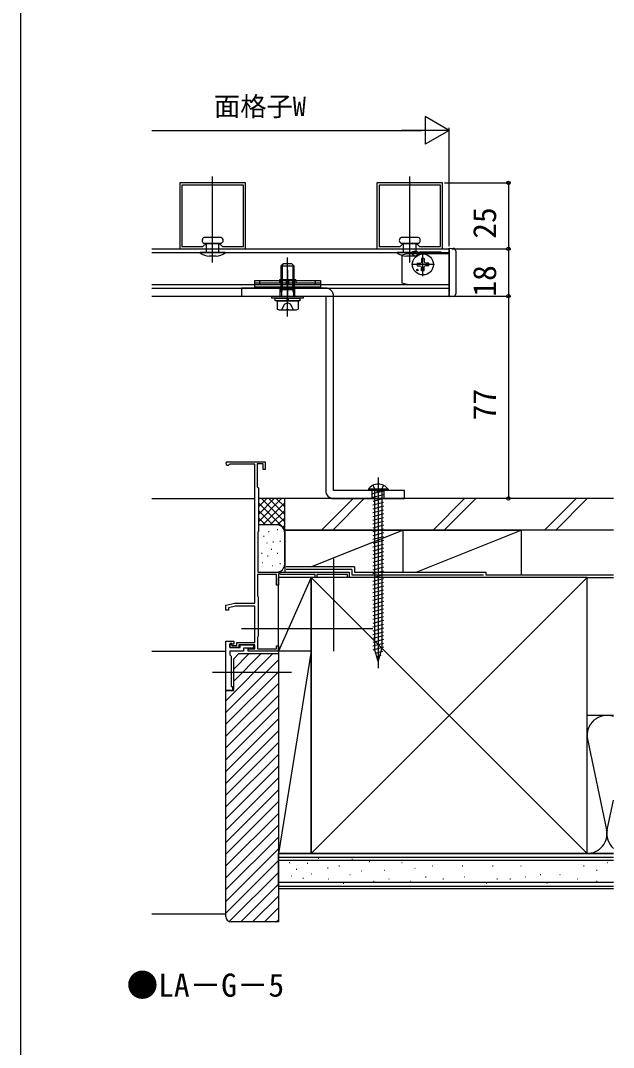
# Model space of a CAD drawing. Units: millimetres, scale not verified. Extents: x -525 to 525, y -783 to 778.
# Drawn here: x -525 to -299.4, y -336.5 to 54.1 of the extents above; entities that cross this region are included whole.
import ezdxf
from ezdxf.enums import TextEntityAlignment as Align

# ---------------------------------------------------------------- set-up
doc = ezdxf.new("R2010")
doc.units = ezdxf.units.MM
doc.header["$LTSCALE"] = 4
doc.header["$PDMODE"] = 32
doc.header["$PDSIZE"] = 2
for name, color, linetype in [('0-1_USER1', 3, 'Continuous'), ('0-2_YKK_11', 7, 'Continuous'), ('0-3_YKK_11E', 7, 'Continuous'), ('0-4_YKK_12', 2, 'Continuous'), ('0-5_YKK_13', 4, 'Continuous'), ('0-7_YKK_D', 6, 'Continuous'), ('0-8_YKK_ZWAK', 7, 'Continuous'), ('0-9_YSS_K', 3, 'Continuous')]:
    doc.layers.add(name, color=color, linetype=linetype)
doc.styles.add('ＭＳ ゴシック', font='')
doc.styles.get('ＭＳ ゴシック').set_extended_font_data('MS Gothic')

msp = doc.modelspace()

# ---------------------------------------------------------------- linework, layer by layer
at = {"layer": '0-2_YKK_11'}
for points in [[(-439.404, -32.7), (-439.404, -7.7), (-464.402, -7.7), (-464.402, -32.7)], [(-364.404, -32.7), (-364.404, -7.7), (-389.402, -7.7), (-389.402, -32.7)], [(-440.204, -31.9), (-440.204, -8.5), (-463.602, -8.5), (-463.602, -31.9), (-455.602, -31.9), (-454.402, -30.7), (-449.402, -30.7), (-448.202, -31.9)], [(-365.204, -31.9), (-365.204, -8.5), (-388.602, -8.5), (-388.602, -31.9), (-380.602, -31.9), (-379.402, -30.7), (-374.402, -30.7), (-373.202, -31.9)]]:
    msp.add_lwpolyline(points, close=True, dxfattribs=at)
at = {"layer": '0-3_YKK_11E'}
for points in [[(-446.203, -113.7), (-431.903, -113.7), (-431.903, -116.7), (-432.703, -116.7), (-432.703, -114.5), (-434.903, -114.5), (-434.903, -123.3), (-434.703, -123.5), (-434.503, -123.7), (-434.503, -140.2), (-434.603, -140.373), (-434.703, -140.546), (-434.703, -155.7), (-399.903, -155.7), (-399.903, -157.7), (-400.603, -157.7), (-400.603, -156.6), (-412.203, -156.6), (-412.203, -157.7), (-412.903, -157.7), (-412.903, -156.6), (-426.003, -156.6), (-426.603, -156.254), (-426.903, -156.427), (-426.903, -160.7), (-427.603, -160.7), (-427.603, -156.6), (-434.803, -156.6), (-434.803, -164.754), (-434.703, -164.927), (-434.603, -165.1), (-434.603, -180.1), (-434.703, -180.273), (-434.803, -180.446), (-434.803, -184.9), (-427.603, -184.9), (-427.603, -183.7), (-426.903, -183.7), (-426.903, -185.7), (-438.403, -185.7)], [(-435.903, -167.5), (-435.903, -114.6), (-445.337, -114.6), (-445.596, -114.75)], [(-438.403, -185.7), (-438.403, -184.9), (-435.903, -184.9), (-435.903, -183.3), (-441.903, -183.3), (-441.903, -184.4), (-445.403, -184.4), (-445.403, -183.2), (-444.903, -183.2), (-444.503, -183.6), (-442.703, -183.6), (-442.703, -182.5), (-435.903, -182.5), (-435.903, -168.7), (-443.267, -168.7), (-445.903, -169.302), (-445.903, -170.2), (-446.903, -170.2), (-446.903, -168.3), (-443.403, -167.5), (-435.903, -167.5)]]:
    msp.add_lwpolyline(points, dxfattribs=at)
msp.add_lwpolyline([(-446.903, -200.7), (-446.903, -181.9), (-443.903, -181.9), (-443.903, -183.1), (-444.403, -183.1), (-444.603, -182.9), (-445.403, -182.9), (-445.403, -184.4), (-441.403, -184.4), (-441.403, -183.3), (-436.403, -183.3), (-436.403, -184.6), (-440.103, -184.6), (-440.103, -185.7), (-445.403, -185.7), (-445.403, -187.2), (-444.903, -187.7), (-444.903, -199.2), (-444.403, -199.2), (-444.403, -200.7)], close=True, dxfattribs=at)
msp.add_arc((-446.203, -114.4), 0.7, 90.00001, 330, dxfattribs=at)
at = {"layer": '0-4_YKK_12'}
for p, q in [((-451.903, -35.2), (-451.903, -5.2)), ((-376.903, -35.2), (-376.903, -5.2)), ((-451.903, -38), (-451.903, -25.9)), ((-376.903, -38), (-376.903, -25.9)), ((-475, -32.7), (-361.903, -32.7)), ((-475, -34.1), (-361.903, -34.1)), ((-371.903, -43.1), (-371.903, -34.3)), ((-361.903, -32.7), (-361.903, -50.7)), ((-367.503, -38.7), (-376.303, -38.7)), ((-423.403, -40.8), (-423.403, -50.8)), ((-475, -46.3), (-361.903, -46.3)), ((-475, -47.7), (-361.903, -47.7)), ((-475, -50.7), (-361.903, -50.7)), ((-444.403, -199.4), (-444.403, -199.7))]:
    msp.add_line(p, q, dxfattribs=at)
at = {"layer": '0-5_YKK_13'}
for p, q in [((-448.662, -28.4), (-455.143, -28.4)), ((-448.662, -30.7), (-455.143, -30.7)), ((-454.303, -34.1), (-454.303, -30.7)), ((-449.503, -34.1), (-449.503, -30.7)), ((-373.662, -28.4), (-380.143, -28.4)), ((-373.662, -30.7), (-380.143, -30.7)), ((-379.303, -34.1), (-379.303, -30.7)), ((-374.503, -34.1), (-374.503, -30.7)), ((-456.703, -34.1), (-456.703, -34.3)), ((-447.103, -34.1), (-456.703, -34.1)), ((-447.103, -34.3), (-456.703, -34.3)), ((-447.103, -34.1), (-447.103, -34.3)), ((-381.703, -34.1), (-381.703, -34.3)), ((-372.103, -34.1), (-381.703, -34.1)), ((-372.103, -34.3), (-381.703, -34.3)), ((-379.903, -35), (-377.903, -34.5)), ((-379.903, -35), (-379.903, -45.8)), ((-377.903, -34.5), (-361.903, -34.5)), ((-364.903, -34), (-372.903, -34)), ((-372.103, -34.1), (-372.103, -34.3)), ((-364.903, -34.5), (-364.903, -34)), ((-361.903, -32.5), (-361.748, -32.5)), ((-361.903, -32.5), (-360.35, -32.581)), ((-361.903, -33.499), (-361.903, -32.5)), ((-361.903, -49.901), (-361.903, -33.499)), ((-359.403, -33.58), (-359.403, -49.82)), ((-450.603, -35.5), (-453.203, -35.5)), ((-425.003, -38.5), (-425.903, -39.4)), ((-425.417, -38.914), (-425.417, -48.4)), ((-421.803, -38.5), (-425.003, -38.5)), ((-423.403, -58.5), (-423.403, -36)), ((-421.803, -38.5), (-420.903, -39.4)), ((-421.389, -38.914), (-421.389, -48.4)), ((-375.603, -35.5), (-378.203, -35.5)), ((-374.148, -38.2), (-373.04, -38.181)), ((-373.04, -38.181), (-372.522, -38.08)), ((-372.422, -37.563), (-372.522, -38.08)), ((-372.403, -36.455), (-372.422, -37.563)), ((-371.403, -36.455), (-371.383, -37.563)), ((-371.383, -37.563), (-371.283, -38.08)), ((-370.766, -38.181), (-371.283, -38.08)), ((-369.658, -38.2), (-370.766, -38.181)), ((-425.903, -39.4), (-425.903, -48.4)), ((-420.903, -39.4), (-425.903, -39.4)), ((-420.903, -48.4), (-420.903, -39.4)), ((-374.148, -39.2), (-373.04, -39.219)), ((-373.04, -39.219), (-372.522, -39.32)), ((-372.422, -39.837), (-372.522, -39.32)), ((-372.403, -40.945), (-372.422, -39.837)), ((-371.403, -40.945), (-371.383, -39.837)), ((-371.383, -39.837), (-371.283, -39.32)), ((-370.766, -39.219), (-371.283, -39.32)), ((-369.658, -39.2), (-370.766, -39.219)), ((-410.903, -45.8), (-435.903, -45.8)), ((-435.903, -46.3), (-410.903, -46.3)), ((-433.903, -46.3), (-433.903, -44.8)), ((-420.303, -44.6), (-426.503, -44.6)), ((-425.903, -44.6), (-425.903, -47.3)), ((-425.403, -47.3), (-425.403, -44.6)), ((-423.861, -46.3), (-423.861, -44.8)), ((-422.944, -46.3), (-422.944, -44.8)), ((-421.403, -47.3), (-421.403, -44.6)), ((-420.903, -44.6), (-420.903, -47.3)), ((-412.903, -44.8), (-412.903, -46.3)), ((-377.903, -46.3), (-379.903, -45.8)), ((-377.903, -46.3), (-361.903, -46.3)), ((-426.153, -50.7), (-426.153, -47.7)), ((-420.903, -48.4), (-425.903, -48.4)), ((-425.66, -49.242), (-425.903, -48.4)), ((-425.417, -48.4), (-425.66, -49.242)), ((-425.66, -49.242), (-425.66, -50.7)), ((-421.146, -49.242), (-421.389, -48.4)), ((-421.146, -49.242), (-420.903, -48.4)), ((-421.146, -49.242), (-421.146, -50.7)), ((-420.653, -50.7), (-420.653, -47.7)), ((-423.603, -52.5), (-428.103, -52.5)), ((-427.403, -52.5), (-427.403, -55.643)), ((-427.403, -52.5), (-419.403, -52.5)), ((-423.603, -52.5), (-423.603, -51.5)), ((-423.203, -51.5), (-423.203, -52.5)), ((-419.403, -52.5), (-419.403, -55.643)), ((-361.903, -50.9), (-361.753, -50.9)), ((-426.784, -56), (-427.403, -55.643)), ((-426.784, -56), (-420.021, -56)), ((-420.021, -56), (-419.403, -55.643)), ((-388.903, -119.7), (-388.903, -192.2)), ((-385.153, -124.7), (-392.653, -124.7)), ((-391.153, -127.7), (-391.153, -124.7)), ((-386.903, -124.855), (-390.903, -125.927)), ((-390.303, -124.7), (-390.303, -184.872)), ((-387.503, -124.7), (-387.503, -184.872)), ((-386.653, -127.7), (-386.653, -124.7)), ((-385.153, -124.191), (-385.153, -124.7)), ((-378.903, -127.7), (-378.903, -124.7)), ((-405.903, -127.7), (-378.903, -127.7)), ((-386.903, -126.305), (-390.903, -127.376)), ((-386.903, -127.754), (-390.903, -128.826)), ((-386.903, -129.203), (-390.903, -130.275)), ((-386.903, -130.653), (-390.903, -131.725)), ((-386.903, -132.102), (-390.903, -133.174)), ((-386.903, -133.552), (-390.903, -134.623)), ((-386.903, -135.001), (-390.903, -136.073)), ((-386.903, -136.45), (-390.903, -137.522)), ((-386.903, -137.9), (-390.903, -138.972)), ((-386.903, -139.349), (-390.903, -140.421)), ((-386.903, -140.798), (-390.903, -141.87)), ((-386.903, -142.248), (-390.903, -143.32)), ((-386.903, -143.697), (-390.903, -144.769)), ((-386.903, -145.147), (-390.903, -146.218)), ((-386.903, -146.596), (-390.903, -147.668)), ((-386.903, -148.045), (-390.903, -149.117)), ((-405.903, -150.7), (-405.903, -185.7)), ((-386.903, -149.495), (-390.903, -150.567)), ((-386.903, -150.944), (-390.903, -152.016)), ((-386.903, -152.394), (-390.903, -153.465)), ((-386.903, -153.843), (-390.903, -154.915)), ((-386.903, -155.292), (-390.903, -156.364)), ((-386.903, -156.742), (-390.903, -157.814)), ((-386.903, -158.191), (-390.903, -159.263)), ((-386.903, -159.641), (-390.903, -160.712)), ((-386.903, -161.09), (-390.903, -162.162)), ((-386.903, -162.539), (-390.903, -163.611)), ((-386.903, -163.989), (-390.903, -165.06)), ((-386.903, -165.438), (-390.903, -166.51)), ((-386.903, -166.887), (-390.903, -167.959)), ((-386.903, -168.337), (-390.903, -169.409)), ((-386.903, -169.786), (-390.903, -170.858)), ((-386.903, -171.236), (-390.903, -172.307)), ((-386.903, -172.685), (-390.903, -173.757)), ((-386.903, -174.134), (-390.903, -175.206)), ((-386.903, -175.584), (-390.903, -176.656)), ((-440.903, -177.2), (-390.903, -177.2)), ((-386.903, -177.033), (-390.903, -178.105)), ((-386.903, -178.483), (-390.903, -179.554)), ((-386.903, -179.932), (-390.903, -181.004)), ((-386.903, -181.381), (-390.903, -182.453)), ((-386.903, -182.831), (-390.903, -183.902)), ((-386.903, -184.28), (-390.903, -185.352)), ((-388.903, -189.7), (-390.303, -184.872)), ((-387.302, -185.837), (-390.183, -186.608)), ((-388.903, -189.7), (-387.503, -184.872)), ((-387.978, -187.467), (-389.643, -187.913)), ((-388.653, -189.097), (-389.102, -189.218)), ((-451.903, -193.7), (-421.903, -193.7))]:
    msp.add_line(p, q, dxfattribs=at)
for points in [[(-372.903, -34), (-372.927, -34.006), (-373, -34.025), (-373.121, -34.055), (-373.285, -34.096), (-373.488, -34.146), (-373.727, -34.206), (-373.995, -34.273), (-374.285, -34.346), (-374.59, -34.422), (-374.903, -34.5)], [(-426.503, -44.6), (-426.503, -44.8), (-426.503, -45.8)], [(-420.303, -44.6), (-420.303, -44.8), (-420.303, -45.8)], [(-408.903, -47.7), (-440.903, -47.7), (-440.903, -50.7), (-408.903, -50.7), (-408.903, -124.7)], [(-378.903, -124.7), (-405.903, -124.7), (-405.903, -50.7)], [(-360.35, -50.819), (-361.903, -50.9), (-361.903, -49.901)], [(-428.103, -52.5), (-428.103, -51.5), (-423.603, -51.5)], [(-425.603, -56), (-424.553, -53.847), (-423.403, -53.236)], [(-421.203, -56), (-422.253, -53.847), (-423.403, -53.236)], [(-423.203, -51.5), (-418.703, -51.5), (-418.703, -52.5), (-423.203, -52.5)], [(-385.153, -124.191), (-392.653, -124.191), (-392.653, -124.7)], [(-390.953, -122.691), (-390.048, -124.546), (-388.903, -125.155)], [(-386.853, -122.691), (-387.758, -124.546), (-388.903, -125.155)]]:
    msp.add_lwpolyline(points, dxfattribs=at)
for points in [[(-435.903, -44.8), (-410.903, -44.8), (-410.903, -47.3), (-435.903, -47.3)], [(-429.403, -51.5), (-429.403, -50.7), (-417.403, -50.7), (-417.403, -51.5)]]:
    msp.add_lwpolyline(points, close=True, dxfattribs=at)
for centre, radius in [((-371.903, -38.7), 4), ((-374.024, -40.821), 0.3)]:
    msp.add_circle(centre, radius, dxfattribs=at)
for centre, radius, start, end in [((-454.652, -29.55), 1.25, 113.09233, 246.90767), ((-449.153, -29.55), 1.25, 293.09233, 66.90767), ((-379.652, -29.55), 1.25, 113.09233, 246.90767), ((-374.153, -29.55), 1.25, 293.09233, 66.90767), ((-453.203, -29.796), 5.704, 232.15071, 270), ((-450.603, -29.796), 5.704, 270, 307.84929), ((-378.203, -29.796), 5.704, 232.15071, 270), ((-375.603, -29.796), 5.704, 270, 307.84929), ((-360.403, -33.58), 1, 0, 87), ((-371.903, -38.7), 2.3, 167.44414, 192.55586), ((-371.903, -38.7), 2.3, 77.44414, 102.55586), ((-371.903, -38.7), 2.3, 347.44414, 12.55586), ((-371.903, -38.7), 2.3, 257.44414, 282.55586), ((-408.903, -50.7), 3, 0, 90), ((-360.403, -49.82), 1, 273, 0), ((-425.403, -50.053), 5.947, 250.34714, 289.65286), ((-421.403, -50.053), 5.947, 250.34714, 289.65286), ((-405.903, -124.7), 3, 180, 270), ((-388.903, -126.727), 4.527, 34.06671, 145.93329)]:
    msp.add_arc(centre, radius, start, end, dxfattribs=at)
msp.add_point((-374.903, -34.5), dxfattribs=at)
at = {"layer": '0-7_YKK_D'}
for p, q in [((-361.903, 12.3), (-370.996, 17.55)), ((-370.996, 17.55), (-370.996, 7.05)), ((-475, 12.3), (-372.403, 12.3)), ((-361.903, 12.3), (-380.089, 12.3)), ((-361.903, 12.3), (-370.996, 7.05)), ((-361.903, -31.7), (-361.903, 13.3)), ((-363.704, -7.7), (-338.403, -7.7)), ((-339.403, -7.7), (-339.403, -32.7)), ((-360.903, -32.7), (-338.403, -32.7)), ((-360.903, -32.7), (-338.403, -32.7)), ((-339.403, -32.7), (-339.403, -50.7)), ((-360.903, -50.7), (-338.403, -50.7)), ((-360.903, -50.7), (-338.403, -50.7)), ((-339.403, -50.7), (-339.403, -127.7))]:
    msp.add_line(p, q, dxfattribs=at)
for centre in [(-339.403, -7.7), (-339.403, -32.7), (-339.403, -32.7), (-339.403, -50.7), (-339.403, -50.7), (-339.403, -127.7)]:
    msp.add_circle(centre, 0.637, dxfattribs=at)
at = {"layer": '0-8_YKK_ZWAK'}
msp.add_line((-525, 747.3), (-525, -782.7), dxfattribs=at)
at = {"layer": '0-9_YSS_K'}
for p, q in [((-475, -127.7), (-435.903, -127.7)), ((-424.503, -127.7), (-434.503, -127.7)), ((-434.503, -136.558), (-425.645, -127.7)), ((-434.503, -133.729), (-428.473, -127.7)), ((-434.503, -130.901), (-431.302, -127.7)), ((-434.503, -128.073), (-434.13, -127.7)), ((-433.36, -127.7), (-424.503, -136.558)), ((-430.532, -127.7), (-424.503, -133.729)), ((-427.704, -127.7), (-424.503, -130.901)), ((-424.875, -127.7), (-424.503, -128.073)), ((-424.503, -140.7), (-424.503, -127.7)), ((-299.403, -127.7), (-424.503, -127.7)), ((-410.46, -139.7), (-398.46, -127.7)), ((-394.218, -127.7), (-406.218, -139.7)), ((-368.034, -139.7), (-356.034, -127.7)), ((-363.791, -139.7), (-351.791, -127.7)), ((-325.608, -139.7), (-313.608, -127.7)), ((-321.365, -139.7), (-309.365, -127.7)), ((-434.503, -129.386), (-424.503, -139.386)), ((-434.503, -132.215), (-429.017, -137.7)), ((-432.816, -137.7), (-424.503, -129.386)), ((-429.988, -137.7), (-424.503, -132.215)), ((-434.503, -135.043), (-431.828, -137.718)), ((-427.177, -137.718), (-424.503, -135.043)), ((-427.503, -137.7), (-434.503, -137.7)), ((-430.646, -140.195), (-430.446, -140.195)), ((-427.308, -139.528), (-427.108, -139.528)), ((-425.297, -138.666), (-424.503, -137.872)), ((-424.503, -139.7), (-424.503, -155.7)), ((-424.503, -139.7), (-379.503, -139.7)), ((-414.503, -153.7), (-379.503, -139.7)), ((-379.503, -139.7), (-379.503, -155.7)), ((-379.503, -139.7), (-379.503, -155.7)), ((-379.503, -139.7), (-334.503, -139.7)), ((-374.503, -155.7), (-334.503, -139.7)), ((-334.503, -139.7), (-334.503, -156.7)), ((-432.502, -142.026), (-432.302, -142.026)), ((-428.977, -144.201), (-428.777, -144.201)), ((-426.306, -143.867), (-426.106, -143.867)), ((-424.503, -152.7), (-424.503, -140.7)), ((-431.313, -144.535), (-431.113, -144.535)), ((-429.58, -146.994), (-429.38, -146.994)), ((-433.286, -148.455), (-433.086, -148.455)), ((-432.982, -152.049), (-432.782, -152.049)), ((-430.98, -149.542), (-430.78, -149.542)), ((-427.308, -148.541), (-427.108, -148.541)), ((-429.31, -153.214), (-429.111, -153.214)), ((-426.306, -152.383), (-426.106, -152.383)), ((-397.903, -153.7), (-423.903, -153.7)), ((-398.903, -154.7), (-423.903, -154.7)), ((-347.903, -155.7), (-347.903, -156.7)), ((-414.403, -157.7), (-426.903, -157.7)), ((-426.903, -185.7), (-426.903, -157.7)), ((-414.403, -157.7), (-426.903, -185.7)), ((-379.503, -157.7), (-424.503, -157.7)), ((-414.403, -185.7), (-414.403, -157.7)), ((-414.403, -262.7), (-309.403, -157.7)), ((-414.403, -157.7), (-309.403, -262.7)), ((-334.503, -157.7), (-379.503, -157.7)), ((-347.903, -156.7), (-299.403, -156.7)), ((-309.403, -157.7), (-299.403, -157.7)), ((-475, -185.7), (-446.903, -185.7)), ((-446.903, -204.6), (-429.003, -186.7)), ((-443.903, -192.62), (-437.983, -186.7)), ((-443.903, -197.11), (-433.493, -186.7)), ((-414.403, -185.7), (-426.903, -185.7)), ((-414.403, -185.7), (-426.903, -262.7)), ((-414.403, -262.7), (-414.403, -185.7)), ((-446.903, -209.09), (-426.903, -189.09)), ((-446.903, -213.58), (-426.903, -193.58)), ((-446.903, -218.071), (-426.903, -198.071)), ((-446.903, -222.561), (-426.903, -202.561)), ((-446.903, -227.051), (-426.903, -207.051)), ((-299.403, -210.2), (-309.403, -210.2)), ((-446.903, -231.541), (-426.903, -211.541)), ((-446.903, -236.031), (-426.903, -216.031)), ((-446.903, -240.521), (-426.903, -220.521)), ((-309.245, -219.232), (-302.061, -253.668)), ((-446.903, -245.011), (-426.903, -225.011)), ((-446.903, -249.501), (-426.903, -229.501)), ((-446.903, -253.992), (-426.903, -233.992)), ((-446.903, -258.482), (-426.903, -238.482)), ((-446.903, -262.972), (-426.903, -242.972)), ((-301.745, -253.668), (-299.403, -242.442)), ((-446.903, -267.462), (-426.903, -247.462)), ((-446.903, -271.952), (-426.903, -251.952)), ((-446.903, -276.442), (-426.903, -256.442)), ((-446.903, -280.932), (-426.903, -260.932)), ((-446.903, -285.423), (-426.903, -265.423)), ((-299.403, -262.7), (-426.903, -262.7)), ((-426.903, -275.2), (-426.903, -262.7)), ((-299.403, -264.2), (-426.903, -264.2)), ((-426.903, -265.2), (-299.403, -265.2)), ((-411.719, -264.53), (-411.519, -264.53)), ((-398.922, -264.919), (-398.722, -264.919)), ((-388.204, -265.266), (-388.004, -265.266)), ((-363.48, -265.266), (-363.28, -265.266)), ((-351.186, -265.266), (-350.986, -265.266)), ((-340.472, -265.266), (-340.272, -265.266)), ((-327.285, -265.266), (-327.085, -265.266)), ((-318.219, -265.266), (-318.019, -265.266)), ((-309.403, -262.7), (-299.403, -262.7)), ((-422.787, -266.148), (-422.587, -266.148)), ((-420.111, -268.68), (-419.911, -268.68)), ((-415.91, -266.439), (-415.71, -266.439)), ((-408.211, -268.148), (-408.011, -268.148)), ((-403.863, -267.414), (-403.663, -267.414)), ((-395.414, -269.317), (-395.214, -269.317)), ((-392.295, -265.699), (-392.095, -265.699)), ((-386.556, -269.062), (-386.356, -269.062)), ((-379.963, -266.09), (-379.763, -266.09)), ((-375.018, -268.238), (-374.818, -268.238)), ((-368.425, -267.414), (-368.225, -267.414)), ((-356.955, -267.414), (-356.755, -267.414)), ((-345.417, -267.414), (-345.217, -267.414)), ((-334.703, -267.414), (-334.503, -267.414)), ((-310.802, -267.414), (-310.602, -267.414)), ((-305.857, -269.062), (-305.657, -269.062)), ((-301.736, -266.09), (-301.536, -266.09)), ((-445.575, -288.584), (-426.903, -269.913)), ((-422.072, -271.2), (-421.872, -271.2)), ((-417.59, -272.041), (-417.39, -272.041)), ((-414.448, -270.487), (-414.248, -270.487)), ((-407.984, -272.359), (-407.784, -272.359)), ((-399.743, -270.711), (-399.543, -270.711)), ((-390.677, -273.183), (-390.477, -273.183)), ((-384.908, -272.359), (-384.708, -272.359)), ((-376.666, -273.183), (-376.466, -273.183)), ((-370.897, -271.535), (-370.697, -271.535)), ((-364.304, -272.359), (-364.104, -272.359)), ((-356.131, -271.535), (-355.931, -271.535)), ((-343.768, -272.359), (-343.568, -272.359)), ((-338.823, -272.359), (-338.623, -272.359)), ((-333.054, -271.535), (-332.854, -271.535)), ((-327.285, -270.711), (-327.085, -270.711)), ((-319.868, -270.711), (-319.668, -270.711)), ((-313.274, -272.359), (-313.074, -272.359)), ((-305.857, -273.183), (-305.657, -273.183)), ((-441.2, -288.7), (-426.903, -274.403)), ((-299.403, -273.7), (-426.903, -273.7)), ((-299.403, -275.2), (-426.903, -275.2)), ((-299.403, -276.2), (-426.903, -276.2)), ((-410.94, -273.605), (-410.74, -273.605)), ((-402.215, -274.007), (-402.015, -274.007)), ((-395.603, -273.605), (-395.403, -273.605)), ((-347.889, -274.007), (-347.689, -274.007)), ((-324.813, -274.007), (-324.613, -274.007)), ((-436.71, -288.7), (-426.903, -278.893)), ((-432.22, -288.7), (-426.903, -283.383)), ((-475, -285.7), (-446.903, -285.7)), ((-427.73, -288.7), (-426.903, -287.873))]:
    msp.add_line(p, q, dxfattribs=at)
for points in [[(-299.403, -139.7), (-424.503, -139.7), (-424.503, -127.7)], [(-398.903, -154.7), (-398.903, -156.7), (-348.903, -156.7)], [(-397.903, -153.7), (-397.903, -155.7), (-347.903, -155.7)], [(-446.903, -286.7), (-446.903, -200.7), (-443.903, -200.7), (-443.903, -188.7), (-441.903, -186.7), (-426.903, -186.7)], [(-426.903, -186.7), (-426.903, -288.7), (-444.903, -288.7)], [(-414.403, -185.7), (-426.903, -185.7), (-426.903, -262.7), (-414.403, -262.7)]]:
    msp.add_lwpolyline(points, dxfattribs=at)
msp.add_lwpolyline([(-309.403, -262.7), (-309.403, -157.7), (-414.403, -157.7), (-414.403, -262.7)], close=True, dxfattribs=at)
for centre, radius, start, end in [((-427.503, -140.7), 3, 0, 90), ((-427.503, -152.7), 3, 270, 0), ((-301.903, -217.7), 7.5, 70.52868, 191.78353), ((-309.403, -255.2), 7.5, 270, 11.78353), ((-294.403, -255.2), 7.5, 168.21646, 228.18984), ((-444.903, -286.7), 2, 180.00002, 270)]:
    msp.add_arc(centre, radius, start, end, dxfattribs=at)

# ---------------------------------------------------------------- texts
at = {"layer": '0-1_USER1', "style": 'ＭＳ ゴシック'}
msp.add_text('●LA－G－5', height=8.798, dxfattribs=at).set_placement((-484.636, -319.814), align=Align.BOTTOM_LEFT)
at = {"layer": '0-7_YKK_D', "style": 'ＭＳ ゴシック'}
msp.add_text('面格子W', height=7.331, dxfattribs=at).set_placement((-451.4, 15.55), align=Align.BOTTOM_LEFT)
for s, p in [('25', (-341.403, -28.927)), ('18', (-341.403, -50.939)), ('77', (-341.403, -97.961))]:
    msp.add_text(s, height=8.798, rotation=90, dxfattribs=at).set_placement(p, align=Align.BOTTOM_LEFT)

doc.saveas('drawing.dxf')
